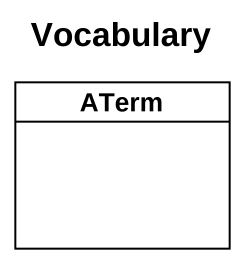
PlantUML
@startuml
title Vocabulary
hide circle
hide empty members
class ATerm
@enduml
